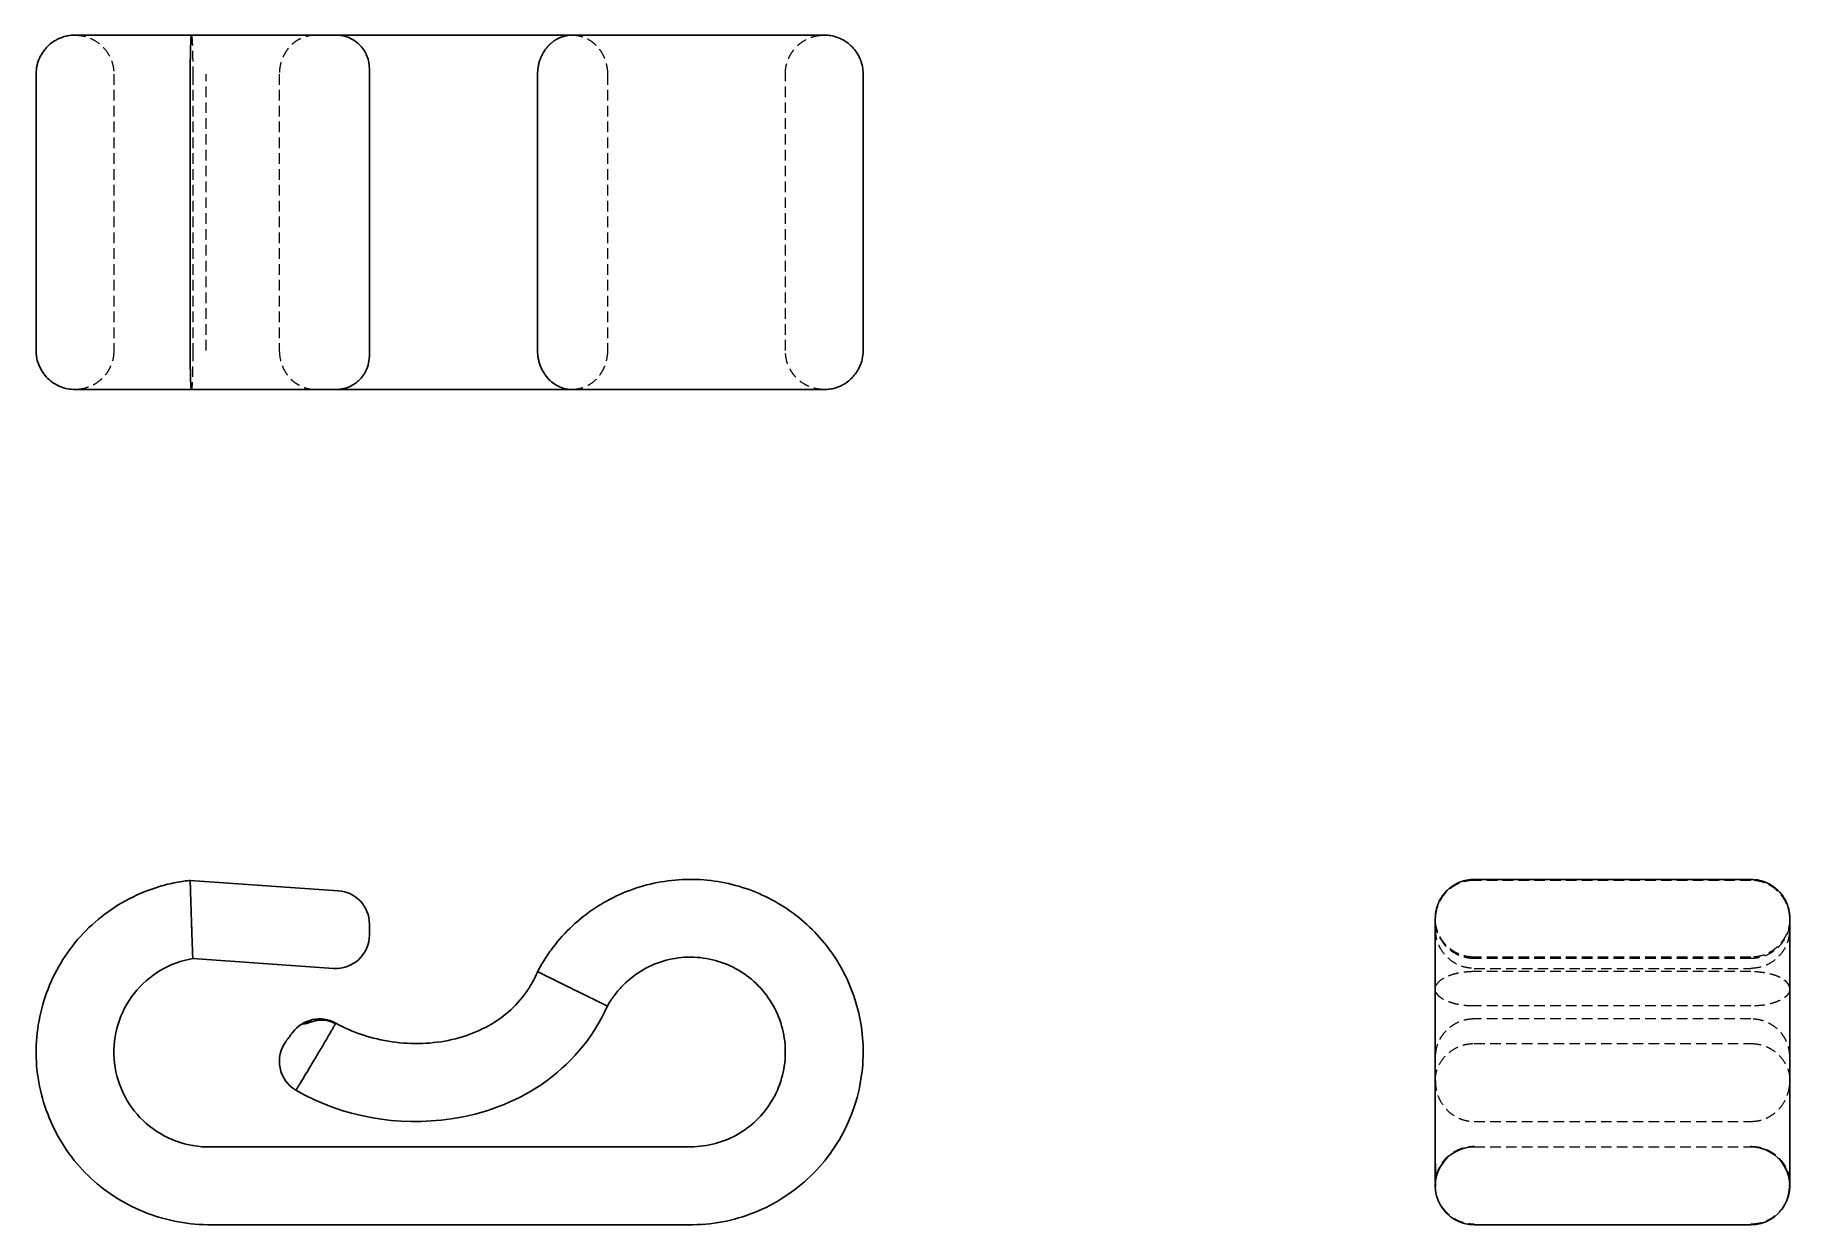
# Model space of a CAD drawing. Header units: millimetres. Extents: x 33 to 244, y 36 to 179.
import ezdxf

# ---------------------------------------------------------------- set-up
doc = ezdxf.new("R2010")
doc.units = ezdxf.units.MM
doc.linetypes.add('HIDDEN', pattern=[1.905, 1.27, -0.635])

msp = doc.modelspace()

# ---------------------------------------------------------------- linework, layer by layer
at = {"color": 7, "linetype": 'Continuous', "lineweight": 25}
for p, q in [((69.47, 179.33), (52.09, 179.33)), ((33.4, 174.63), (33.4, 141.38)), ((51.94, 174.63), (51.94, 141.38)), ((73.49, 174.63), (73.49, 141.38)), ((93.72, 174.63), (93.72, 141.38)), ((132.88, 141.38), (132.88, 174.63)), ((52.09, 136.69), (69.47, 136.69)), ((69.75, 76.39), (51.94, 77.64)), ((239.63, 77.76), (206.38, 77.76)), ((69.18, 67.05), (52.25, 68.23)), ((53.85, 45.57), (111.77, 45.57)), ((54.5, 36.21), (112.43, 36.21)), ((206.38, 36.21), (239.63, 36.21)), ((239.63, 36.21), (206.38, 36.21))]:
    msp.add_line(p, q, dxfattribs=at)
at = {"color": 7, "linetype": 'HIDDEN', "lineweight": 18}
for p, q in [((42.76, 174.63), (42.76, 141.38)), ((52.25, 174.63), (52.25, 141.38)), ((53.85, 141.38), (53.85, 174.63)), ((62.65, 174.63), (62.65, 141.38)), ((102.14, 174.63), (102.14, 141.38)), ((123.52, 141.38), (123.52, 174.63)), ((239.63, 77.64), (206.38, 77.64)), ((244.33, 72.94), (244.3, 72.64)), ((239.63, 68.23), (206.38, 68.23)), ((206.38, 67.04), (239.63, 67.04)), ((239.63, 66.67), (206.38, 66.67)), ((239.63, 62.55), (206.38, 62.55)), ((65.15, 60.2), (64.71, 59.85)), ((69.15, 60.61), (68.95, 60.68)), ((239.63, 60.97), (206.38, 60.97)), ((206.38, 58.02), (206.38, 58.01)), ((206.38, 58.01), (239.63, 58.01)), ((239.63, 58.02), (239.63, 58.01)), ((206.38, 48.66), (206.38, 48.66)), ((206.38, 48.63), (239.63, 48.63)), ((206.38, 45.57), (239.63, 45.57)), ((206.38, 45.57), (239.63, 45.57))]:
    msp.add_line(p, q, dxfattribs=at)
at = {"color": 7, "linetype": 'HIDDEN', "lineweight": 18, "flags": 128}
msp.add_lwpolyline([(239.63, 68.4), (223.01, 68.4), (206.38, 68.4)], dxfattribs=at)
at = {"color": 7, "linetype": 'Continuous', "lineweight": 25}
for centre, radius, start, end in [((69.47, 72.38), 4.02, 0, 85.9864), ((69.47, 71.06), 4.02, 265.9864, 0), ((67.49, 56.95), 4.02, 60.8293, 143.0874), ((66.68, 55.87), 4.02, 143.0874, 239.8415), ((206.37, 40.89), 4.68, 89.8917, 270.1083), ((239.64, 40.89), 4.68, 269.8917, 90.1083)]:
    msp.add_arc(centre, radius, start, end, dxfattribs=at)
for points, knots in [([(38.09, 179.33), (37.86, 179.32), (37.42, 179.3), (36.81, 179.16), (36.27, 178.97), (35.7, 178.69), (35.16, 178.32), (34.66, 177.85), (34.22, 177.31), (33.8, 176.6), (33.47, 175.68), (33.42, 174.99), (33.4, 174.63)], [0, 0, 0, 0, 0.093786, 0.1798, 0.257551, 0.32688, 0.440711, 0.523937, 0.605943, 0.720849, 0.856863, 1, 1, 1, 1]), ([(52.09, 179.33), (51.77, 179.33), (50.83, 179.33), (49.38, 179.33), (47.82, 179.33), (46.49, 179.33), (45.38, 179.33), (44.48, 179.33), (43.74, 179.33), (43.06, 179.33), (42.34, 179.33), (41.54, 179.33), (40.72, 179.33), (39.9, 179.33), (39.16, 179.33), (38.62, 179.33), (38.28, 179.33), (38.1, 179.33), (38.1, 179.33), (38.1, 179.33)], [0, 0, 0, 0, 0.041528, 0.121589, 0.193475, 0.257206, 0.312768, 0.360162, 0.399406, 0.435421, 0.479339, 0.5316, 0.592167, 0.661044, 0.738259, 0.823806, 0.885472, 0.950818, 1, 1, 1, 1]), ([(52.09, 179.33), (52.08, 179.33), (52.08, 179.32), (52.07, 179.31), (52.07, 179.28), (52.06, 179.25), (52.06, 179.21), (52.05, 179.16), (52.04, 179.1), (52.04, 179.03), (52.03, 178.96), (52.03, 178.87), (52.02, 178.78), (52.02, 178.69), (52.01, 178.59), (52.01, 178.48), (52.01, 178.37), (52, 178.26), (52, 178.14), (51.99, 178.02), (51.99, 177.89), (51.98, 177.77), (51.98, 177.64), (51.98, 177.51), (51.97, 177.38), (51.97, 177.24), (51.97, 177.11), (51.97, 176.98), (51.96, 176.85), (51.96, 176.72), (51.96, 176.59), (51.96, 176.46), (51.95, 176.33), (51.95, 176.2), (51.95, 176.08), (51.95, 175.96), (51.95, 175.83), (51.94, 175.71), (51.94, 175.6), (51.94, 175.48), (51.94, 175.37), (51.94, 175.26), (51.94, 175.15), (51.94, 175.04), (51.94, 174.94), (51.94, 174.83), (51.94, 174.73), (51.94, 174.67), (51.94, 174.63)], [0, 0, 0, 0, 0.029052, 0.058012, 0.086851, 0.115541, 0.144053, 0.17236, 0.200438, 0.228261, 0.255806, 0.283053, 0.309981, 0.336572, 0.36281, 0.388679, 0.414167, 0.43926, 0.46395, 0.488227, 0.512085, 0.535517, 0.558519, 0.581089, 0.603224, 0.624924, 0.646189, 0.66702, 0.68742, 0.707391, 0.726937, 0.746062, 0.764772, 0.783072, 0.800967, 0.818465, 0.835571, 0.852293, 0.868637, 0.884612, 0.900224, 0.915481, 0.93039, 0.944961, 0.959199, 0.973113, 0.986711, 1, 1, 1, 1]), ([(73.49, 175.3), (73.47, 175.62), (73.43, 176.2), (73.16, 176.95), (72.85, 177.51), (72.5, 177.96), (72.06, 178.4), (71.41, 178.86), (70.52, 179.24), (69.83, 179.3), (69.47, 179.33)], [0, 0, 0, 0, 0.14859, 0.276048, 0.375931, 0.450062, 0.545453, 0.672481, 0.826822, 1, 1, 1, 1]), ([(97.9, 179.33), (97.7, 179.33), (97.23, 179.33), (96.28, 179.33), (95.15, 179.33), (93.98, 179.33), (92.82, 179.33), (91.61, 179.33), (90.39, 179.33), (89.18, 179.33), (88.1, 179.33), (87.11, 179.33), (86.1, 179.33), (84.96, 179.33), (83.62, 179.33), (82.07, 179.33), (80.32, 179.33), (78.49, 179.33), (76.63, 179.33), (74.75, 179.33), (72.77, 179.33), (71, 179.33), (69.93, 179.33), (69.51, 179.33)], [0, 0, 0, 0, 0.043422, 0.104396, 0.160123, 0.211232, 0.258138, 0.301095, 0.347633, 0.388818, 0.424689, 0.45524, 0.485507, 0.521405, 0.562992, 0.610317, 0.663409, 0.722267, 0.775686, 0.833009, 0.894139, 0.958952, 1, 1, 1, 1]), ([(97.91, 179.33), (97.85, 179.33), (97.72, 179.32), (97.53, 179.31), (97.35, 179.29), (97.17, 179.25), (97, 179.22), (96.84, 179.17), (96.68, 179.12), (96.53, 179.07), (96.39, 179.01), (96.26, 178.95), (96.13, 178.89), (96.01, 178.82), (95.9, 178.75), (95.79, 178.69), (95.69, 178.62), (95.6, 178.55), (95.51, 178.48), (95.43, 178.42), (95.35, 178.35), (95.28, 178.29), (95.21, 178.23), (95.15, 178.17), (95.09, 178.11), (95.04, 178.05), (94.99, 178), (94.92, 177.92), (94.82, 177.8), (94.68, 177.63), (94.53, 177.42), (94.38, 177.17), (94.22, 176.88), (94.08, 176.56), (93.95, 176.21), (93.85, 175.83), (93.77, 175.44), (93.73, 175.04), (93.72, 174.77), (93.72, 174.63)], [0, 0, 0, 0, 0.029354, 0.057953, 0.085773, 0.112792, 0.138993, 0.164364, 0.188895, 0.212581, 0.23542, 0.257411, 0.278557, 0.298862, 0.318333, 0.336978, 0.354807, 0.371829, 0.388056, 0.403499, 0.418171, 0.432085, 0.445251, 0.457684, 0.469396, 0.480398, 0.490703, 0.500321, 0.525912, 0.557228, 0.593841, 0.635224, 0.680762, 0.729761, 0.781473, 0.835117, 0.889909, 0.945101, 1, 1, 1, 1]), ([(128.19, 179.33), (128.14, 179.33), (128.06, 179.33), (127.65, 179.33), (127.09, 179.33), (126.32, 179.33), (125.36, 179.33), (124.22, 179.33), (123.07, 179.33), (121.98, 179.33), (120.94, 179.33), (119.78, 179.33), (118.42, 179.33), (117.02, 179.33), (115.78, 179.33), (114.73, 179.33), (113.61, 179.33), (112.34, 179.33), (110.86, 179.33), (109.33, 179.33), (107.8, 179.33), (106.32, 179.33), (104.77, 179.33), (103.2, 179.33), (101.63, 179.33), (100.31, 179.33), (99.24, 179.33), (98.48, 179.33), (98.08, 179.33), (97.92, 179.33)], [0, 0, 0, 0, 0.047758, 0.092717, 0.134915, 0.174377, 0.222743, 0.266226, 0.304848, 0.338623, 0.367695, 0.395153, 0.435574, 0.47504, 0.50084, 0.526234, 0.551608, 0.581228, 0.616284, 0.656708, 0.69056, 0.727454, 0.767416, 0.810494, 0.856666, 0.905907, 0.940471, 0.976469, 1, 1, 1, 1]), ([(132.88, 174.63), (132.86, 174.94), (132.83, 175.52), (132.6, 176.26), (132.34, 176.84), (132.06, 177.29), (131.75, 177.7), (131.35, 178.11), (130.87, 178.5), (130.31, 178.83), (129.69, 179.1), (128.97, 179.29), (128.46, 179.31), (128.19, 179.33)], [0, 0, 0, 0, 0.124575, 0.233409, 0.313865, 0.383829, 0.446527, 0.523905, 0.617348, 0.698662, 0.789791, 0.890498, 1, 1, 1, 1]), ([(73.49, 175.3), (73.49, 175.29), (73.49, 175.27), (73.49, 175.12), (73.49, 174.89), (73.49, 174.72), (73.49, 174.63)], [0, 0, 0, 0, 0.2499743, 0.499999, 0.7500123, 1, 1, 1, 1]), ([(33.4, 141.38), (33.41, 141.12), (33.44, 140.58), (33.66, 139.76), (34.05, 138.93), (34.63, 138.16), (35.37, 137.51), (36.24, 137.03), (37.16, 136.74), (37.79, 136.7), (38.09, 136.69)], [0, 0, 0, 0, 0.104664, 0.219607, 0.343678, 0.474712, 0.60959, 0.744572, 0.875826, 1, 1, 1, 1]), ([(51.94, 141.38), (51.94, 141.3), (51.94, 141.15), (51.94, 140.93), (51.94, 140.69), (51.94, 140.46), (51.94, 140.22), (51.94, 139.99), (51.95, 139.75), (51.95, 139.52), (51.95, 139.29), (51.96, 139.06), (51.96, 138.84), (51.96, 138.63), (51.97, 138.43), (51.97, 138.24), (51.98, 137.91), (52, 137.46), (52.02, 137.11), (52.04, 136.91), (52.05, 136.81), (52.06, 136.74), (52.07, 136.69), (52.08, 136.69), (52.09, 136.69)], [0, 0, 0, 0, 0.0303355, 0.061366, 0.0930511, 0.1253429, 0.1581862, 0.1915181, 0.2252685, 0.2593604, 0.2937107, 0.3282305, 0.3628263, 0.3974008, 0.4318543, 0.4660855, 0.4999933, 0.6172178, 0.7493903, 0.798577, 0.8483783, 0.8986511, 0.9492441, 1, 1, 1, 1]), ([(69.47, 136.69), (69.78, 136.71), (70.36, 136.75), (71.11, 137.02), (71.67, 137.33), (72.12, 137.67), (72.56, 138.11), (73.02, 138.76), (73.41, 139.65), (73.46, 140.34), (73.49, 140.71)], [0, 0, 0, 0, 0.148593, 0.276051, 0.375933, 0.450064, 0.545453, 0.672478, 0.826819, 1, 1, 1, 1]), ([(73.49, 141.38), (73.49, 141.29), (73.49, 141.12), (73.49, 140.89), (73.49, 140.75), (73.49, 140.69), (73.49, 140.71), (73.49, 140.71)], [0, 0, 0, 0, 0.250527, 0.500295, 0.750047, 0.999846, 1, 1, 1, 1]), ([(93.72, 141.38), (93.72, 141.31), (93.72, 141.18), (93.73, 140.97), (93.75, 140.76), (93.78, 140.53), (93.82, 140.3), (93.88, 140.07), (93.95, 139.83), (94.09, 139.41), (94.38, 138.78), (94.89, 138.07), (95.55, 137.46), (96.13, 137.11), (96.6, 136.91), (96.92, 136.81), (97.25, 136.74), (97.58, 136.69), (97.8, 136.69), (97.91, 136.69)], [0, 0, 0, 0, 0.026991, 0.055122, 0.084436, 0.114979, 0.146791, 0.179911, 0.214374, 0.250212, 0.362272, 0.499813, 0.61906, 0.749314, 0.798524, 0.848344, 0.898633, 0.949237, 1, 1, 1, 1]), ([(128.19, 136.69), (128.42, 136.7), (128.86, 136.71), (129.47, 136.85), (130.01, 137.04), (130.58, 137.32), (131.12, 137.69), (131.62, 138.16), (132.06, 138.7), (132.48, 139.41), (132.81, 140.34), (132.85, 141.03), (132.88, 141.38)], [0, 0, 0, 0, 0.093593, 0.179431, 0.257028, 0.326234, 0.439948, 0.523236, 0.605369, 0.720447, 0.856658, 1, 1, 1, 1]), ([(38.1, 136.69), (38.1, 136.69), (38.1, 136.69), (38.28, 136.69), (38.62, 136.69), (39.16, 136.69), (39.9, 136.69), (40.72, 136.69), (41.54, 136.69), (42.34, 136.69), (43.06, 136.69), (43.74, 136.69), (44.48, 136.69), (45.38, 136.69), (46.49, 136.69), (47.82, 136.69), (49.38, 136.69), (50.83, 136.69), (51.77, 136.69), (52.09, 136.69)], [0, 0, 0, 0, 0.049182, 0.114528, 0.176193, 0.26174, 0.338955, 0.407832, 0.468399, 0.52066, 0.564578, 0.600593, 0.639837, 0.687232, 0.742793, 0.806524, 0.878409, 0.95847, 1, 1, 1, 1]), ([(69.51, 136.69), (69.73, 136.69), (70.49, 136.69), (71.83, 136.69), (73.47, 136.69), (75.02, 136.69), (76.54, 136.69), (78.01, 136.69), (79.4, 136.69), (80.61, 136.69), (81.69, 136.69), (82.76, 136.69), (83.93, 136.69), (85.27, 136.69), (86.75, 136.69), (88.37, 136.69), (89.98, 136.69), (91.54, 136.69), (93.03, 136.69), (94.37, 136.69), (95.53, 136.69), (96.53, 136.69), (97.34, 136.69), (97.74, 136.69), (97.9, 136.69)], [0, 0, 0, 0, 0.021122, 0.076058, 0.127386, 0.175027, 0.218914, 0.266559, 0.308687, 0.345282, 0.376351, 0.406903, 0.442972, 0.484516, 0.531471, 0.583786, 0.641451, 0.69366, 0.749798, 0.810171, 0.858548, 0.909935, 0.96479, 1, 1, 1, 1]), ([(97.93, 136.69), (98.16, 136.69), (98.7, 136.69), (99.74, 136.69), (100.96, 136.69), (102.35, 136.69), (103.89, 136.69), (105.52, 136.69), (107.05, 136.69), (108.42, 136.69), (109.67, 136.69), (111.02, 136.69), (112.53, 136.69), (114.01, 136.69), (115.27, 136.69), (116.32, 136.69), (117.4, 136.69), (118.59, 136.69), (119.92, 136.69), (121.23, 136.69), (122.48, 136.69), (123.63, 136.69), (124.75, 136.69), (125.8, 136.69), (126.73, 136.69), (127.4, 136.69), (127.84, 136.69), (128.1, 136.69), (128.16, 136.69), (128.19, 136.69)], [0, 0, 0, 0, 0.034205, 0.079256, 0.121501, 0.160995, 0.209366, 0.252807, 0.291351, 0.325038, 0.354026, 0.381384, 0.421717, 0.461143, 0.486934, 0.512332, 0.537719, 0.567364, 0.602484, 0.643039, 0.676986, 0.713963, 0.753978, 0.797053, 0.843187, 0.892352, 0.926847, 0.962722, 1, 1, 1, 1]), ([(51.94, 77.64), (51.7, 77.61), (51.46, 77.58), (50.89, 77.5), (50.56, 77.44), (49.89, 77.31), (49.55, 77.24), (48.9, 77.08), (48.58, 76.99), (46.99, 76.52), (45.76, 76.02), (42.24, 74.19), (40.13, 72.52), (37.54, 69.5), (36.78, 68.41), (35.47, 66.1), (33.85, 62.46), (33.29, 58.46), (33.58, 53.17), (34.26, 50.56), (36.51, 45.76), (38.09, 43.58), (41.96, 39.97), (44.26, 38.56), (49.2, 36.67), (51.85, 36.19), (54.5, 36.21)], [0, 0, 0, 0, 0.015625, 0.015625, 0.03125, 0.03125, 0.046875, 0.046875, 0.0625, 0.0625, 0.125, 0.125, 0.25, 0.25, 0.3125, 0.3125, 0.375, 0.5, 0.5, 0.625, 0.625, 0.75, 0.75, 0.875, 0.875, 1, 1, 1, 1]), ([(51.94, 77.64), (51.94, 77.64), (51.94, 77.64), (51.94, 77.62), (51.94, 77.59), (51.94, 77.55), (51.94, 77.5), (51.94, 77.43), (51.95, 77.35), (51.95, 77.26), (51.95, 77.15), (51.96, 77.03), (51.96, 76.9), (51.96, 76.76), (51.97, 76.6), (51.97, 76.44), (51.98, 76.12), (52, 75.58), (52.02, 74.93), (52.04, 74.4), (52.05, 74.05), (52.06, 73.68), (52.07, 73.31), (52.08, 73.06), (52.09, 72.94)], [0, 0, 0, 0, 0.0303355, 0.061366, 0.0930511, 0.1253429, 0.1581862, 0.1915181, 0.2252685, 0.2593604, 0.2937107, 0.3282305, 0.3628263, 0.3974008, 0.4318543, 0.4660855, 0.4999933, 0.6172178, 0.7493903, 0.798577, 0.8483783, 0.8986511, 0.9492441, 1, 1, 1, 1]), ([(132.88, 56.98), (132.88, 58.13), (132.78, 59.29), (132.4, 61.55), (131.83, 63.79), (130.9, 65.9), (129.8, 67.92), (129.17, 68.88), (127.04, 71.59), (125.33, 73.17), (122.43, 75.04), (121.41, 75.59), (119.3, 76.5), (117.11, 77.24), (114.84, 77.61), (112.55, 77.78), (111.39, 77.78), (107.96, 77.47), (105.72, 76.88), (102.57, 75.48), (101.56, 74.93), (99.65, 73.65), (98.74, 72.94), (97.06, 71.36), (96.29, 70.51), (95.42, 69.37), (95.25, 69.13), (94.92, 68.66), (94.75, 68.41), (94.27, 67.65), (93.97, 67.13), (93.72, 66.66)], [0, 0, 0, 0, 0.0625, 0.0625, 0.125, 0.1875, 0.1875, 0.25, 0.25, 0.375, 0.375, 0.4375, 0.4375, 0.5, 0.5625, 0.5625, 0.625, 0.625, 0.75, 0.75, 0.8125, 0.8125, 0.875, 0.875, 0.9375, 0.9375, 0.953125, 0.953125, 0.96875, 0.96875, 1, 1, 1, 1]), ([(206.38, 77.76), (206.07, 77.74), (205.5, 77.71), (204.75, 77.48), (204.17, 77.22), (203.72, 76.94), (203.31, 76.63), (202.9, 76.24), (202.51, 75.75), (202.18, 75.19), (201.92, 74.57), (201.72, 73.84), (201.7, 73.32), (201.69, 73.05)], [0, 0, 0, 0, 0.123458, 0.231316, 0.31105, 0.380521, 0.443249, 0.521002, 0.615091, 0.696989, 0.78872, 0.889996, 1, 1, 1, 1]), ([(244.33, 73.05), (244.32, 73.28), (244.3, 73.73), (244.16, 74.35), (243.97, 74.89), (243.69, 75.46), (243.32, 76), (242.85, 76.5), (242.31, 76.94), (241.6, 77.36), (240.68, 77.69), (239.99, 77.74), (239.63, 77.76)], [0, 0, 0, 0, 0.095102, 0.182326, 0.261124, 0.331276, 0.445891, 0.528747, 0.609932, 0.723678, 0.858314, 1, 1, 1, 1]), ([(52.25, 68.23), (52.25, 68.23), (52.25, 68.24), (52.25, 68.25), (52.25, 68.28), (52.25, 68.32), (52.25, 68.37), (52.24, 68.43), (52.24, 68.5), (52.23, 68.66), (52.22, 68.99), (52.2, 69.53), (52.18, 70.26), (52.15, 70.97), (52.13, 71.66), (52.11, 72.15), (52.1, 72.57), (52.09, 72.83), (52.09, 72.94)], [0, 0, 0, 0, 0.029472, 0.059561, 0.090225, 0.121415, 0.153076, 0.185144, 0.217553, 0.250227, 0.363764, 0.499843, 0.60069, 0.749318, 0.828041, 0.896537, 0.954003, 1, 1, 1, 1]), ([(73.49, 72.38), (73.49, 72.38), (73.49, 72.38), (73.49, 72.38), (73.49, 72.37), (73.49, 72.35), (73.49, 72.31), (73.49, 72.28), (73.49, 72.24), (73.49, 72.19), (73.49, 72.14), (73.49, 72.08), (73.49, 72.01), (73.49, 71.95), (73.49, 71.88), (73.49, 71.8), (73.49, 71.73), (73.49, 71.65), (73.49, 71.58), (73.49, 71.51), (73.49, 71.44), (73.49, 71.38), (73.49, 71.31), (73.49, 71.25), (73.49, 71.21), (73.49, 71.16), (73.49, 71.12), (73.49, 71.1), (73.49, 71.07), (73.49, 71.06), (73.49, 71.06)], [0, 0, 0, 0, 0.0000133877, 0.0000133877, 0.0000133877, 0.0000558868, 0.0000558868, 0.0000558868, 0.0000977717, 0.0000977717, 0.0000977717, 0.0001391714, 0.0001391714, 0.0001391714, 0.0001804304, 0.0001804304, 0.0001804304, 0.0002219658, 0.0002219658, 0.0002219658, 0.0002640751, 0.0002640751, 0.0002640751, 0.0003067934, 0.0003067934, 0.0003067934, 0.0003498054, 0.0003498054, 0.0003498054, 0.0003927997, 0.0003927997, 0.0003927997, 0.0003927997]), ([(201.69, 73.05), (201.69, 73.05), (201.69, 73.06), (201.69, 72.84), (201.69, 72.46), (201.69, 71.95), (201.69, 71.38), (201.69, 70.74), (201.69, 70.05), (201.69, 69.29), (201.69, 68.48), (201.69, 67.61), (201.69, 66.45), (201.69, 64.95), (201.69, 63.07), (201.69, 61.09), (201.69, 59.05), (201.69, 56.99), (201.69, 54.93), (201.69, 52.89), (201.69, 50.9), (201.69, 49.15), (201.69, 47.63), (201.69, 46.32), (201.69, 45.08), (201.69, 43.94), (201.69, 42.96), (201.7, 42.35), (201.7, 41.97), (201.71, 41.93), (201.72, 41.91)], [0, 0, 0, 0, 0.024702, 0.063541, 0.099369, 0.132199, 0.162037, 0.188877, 0.217052, 0.242441, 0.268031, 0.293895, 0.320039, 0.364239, 0.409143, 0.453953, 0.498474, 0.542744, 0.586688, 0.630905, 0.675789, 0.721379, 0.756039, 0.791485, 0.829319, 0.869655, 0.91244, 0.95748, 0.980377, 1, 1, 1, 1]), ([(244.31, 42.03), (244.31, 42.02), (244.32, 42.01), (244.33, 42.1), (244.33, 42.34), (244.33, 42.79), (244.33, 43.3), (244.33, 44), (244.33, 44.9), (244.33, 46.05), (244.33, 47.34), (244.33, 48.88), (244.33, 50.67), (244.33, 52.7), (244.33, 54.76), (244.33, 56.83), (244.33, 58.91), (244.33, 60.97), (244.33, 62.97), (244.33, 64.87), (244.33, 66.38), (244.33, 67.56), (244.33, 68.44), (244.33, 69.25), (244.33, 70.02), (244.33, 70.72), (244.33, 71.36), (244.33, 71.94), (244.33, 72.45), (244.33, 72.83), (244.33, 73.06), (244.33, 73.05), (244.33, 73.04)], [0, 0, 0, 0, 0.00522, 0.023298, 0.040703, 0.063358, 0.086312, 0.109591, 0.145109, 0.181373, 0.218359, 0.25514, 0.303214, 0.350177, 0.396068, 0.441339, 0.486931, 0.532782, 0.578931, 0.625212, 0.670788, 0.697744, 0.724408, 0.750788, 0.776929, 0.805786, 0.833321, 0.863968, 0.897718, 0.934578, 0.974561, 1, 1, 1, 1]), ([(52.25, 68.23), (50.87, 68), (49.53, 67.51), (47.13, 66.07), (46.06, 65.13), (44.33, 62.93), (43.67, 61.67), (42.85, 58.99), (42.69, 57.58), (42.89, 54.78), (43.24, 53.41), (44.43, 50.87), (45.26, 49.72), (47.28, 47.78), (48.47, 47), (51.05, 45.91), (52.45, 45.61), (53.85, 45.57)], [0, 0, 0, 0, 0.125, 0.125, 0.25, 0.25, 0.375, 0.375, 0.5, 0.5, 0.625, 0.625, 0.75, 0.75, 0.875, 0.875, 1, 1, 1, 1]), ([(111.77, 45.57), (113.78, 45.55), (115.79, 46), (119.33, 47.92), (120.83, 49.36), (122.91, 52.79), (123.48, 54.78), (123.55, 58.81), (123.04, 60.81), (121.08, 64.32), (119.63, 65.8), (116.16, 67.84), (114.16, 68.39), (110.14, 68.41), (108.15, 67.88), (105.54, 66.38), (104.73, 65.76), (103.67, 64.69), (103.34, 64.31), (102.73, 63.51), (102.49, 63.19), (102.18, 62.62), (102.15, 62.58), (102.13, 62.54)], [0.6103279, 0.6103279, 0.6103279, 0.6103279, 0.6590369, 0.6590369, 0.7077459, 0.7077459, 0.756455, 0.756455, 0.805164, 0.805164, 0.853873, 0.853873, 0.902582, 0.902582, 0.951291, 0.951291, 0.9756455, 0.9756455, 0.9878227, 0.9878227, 1, 1, 1.0008357, 1.0008357, 1.0008357, 1.0008357]), ([(93.72, 66.66), (93.68, 66.56), (93.63, 66.47), (93.55, 66.28), (93.51, 66.2), (93.41, 65.96), (93.19, 65.53), (92.92, 65.05), (92.7, 64.71), (92.55, 64.48), (92.47, 64.36), (92.23, 64.01), (92.06, 63.79), (91.2, 62.7), (90.41, 61.94), (88.67, 60.61), (87.72, 60.05), (85.66, 59.11), (84.56, 58.74), (82.27, 58.22), (81.07, 58.06), (78.65, 57.97), (74.99, 58.18), (71.48, 59.33), (69.45, 60.46)], [0, 0, 0, 0, 0.007812, 0.007812, 0.015625, 0.015625, 0.03125, 0.0625, 0.078125, 0.078125, 0.09375, 0.09375, 0.125, 0.125, 0.25, 0.25, 0.375, 0.375, 0.5, 0.5, 0.625, 0.625, 0.75, 1, 1, 1, 1]), ([(93.72, 66.66), (93.72, 66.66), (93.72, 66.66), (93.73, 66.65), (93.75, 66.64), (93.78, 66.62), (93.82, 66.6), (93.88, 66.57), (93.95, 66.54), (94.09, 66.47), (94.38, 66.32), (94.89, 66.07), (95.55, 65.74), (96.13, 65.45), (96.6, 65.22), (96.92, 65.06), (97.25, 64.9), (97.58, 64.74), (97.8, 64.63), (97.91, 64.57)], [0, 0, 0, 0, 0.026991, 0.055122, 0.084436, 0.114979, 0.146791, 0.179911, 0.214374, 0.250212, 0.362272, 0.499813, 0.61906, 0.749314, 0.798524, 0.848344, 0.898633, 0.949237, 1, 1, 1, 1]), ([(102.13, 62.54), (102.13, 62.54), (102.13, 62.53), (102.11, 62.53), (102.08, 62.54), (102.05, 62.55), (102, 62.57), (101.94, 62.6), (101.87, 62.64), (101.78, 62.68), (101.68, 62.73), (101.56, 62.79), (101.42, 62.86), (101.26, 62.94), (101.09, 63.02), (100.78, 63.17), (100.28, 63.42), (99.71, 63.7), (99.26, 63.92), (98.96, 64.06), (98.64, 64.22), (98.29, 64.39), (98.04, 64.51), (97.91, 64.57)], [0, 0, 0, 0, 0.02817, 0.057424, 0.087795, 0.119313, 0.152003, 0.185886, 0.220976, 0.257282, 0.294804, 0.333535, 0.373455, 0.414537, 0.45674, 0.500013, 0.621179, 0.749415, 0.791967, 0.838341, 0.888526, 0.942456, 1, 1, 1, 1]), ([(102.13, 62.54), (98.49, 54.46), (91.03, 50.08), (76.96, 48.01), (70.26, 49.13), (64.66, 52.39)], [0.0088367, 0.0088367, 0.0088367, 0.0088367, 0.5, 0.5, 0.9064618, 0.9064618, 0.9064618, 0.9064618]), ([(63.46, 58.28), (63.46, 58.28), (63.51, 58.34), (63.66, 58.54), (63.76, 58.68), (63.97, 58.97), (64.08, 59.11), (64.23, 59.31), (64.27, 59.37), (64.27, 59.37)], [0, 0, 0, 0, 0.25, 0.25, 0.5, 0.5, 0.75, 0.75, 1, 1, 1, 1]), ([(69.45, 60.46), (69.45, 60.46), (69.45, 60.46), (69.44, 60.44), (69.43, 60.42), (69.4, 60.38), (69.38, 60.33), (69.34, 60.27), (69.3, 60.2), (69.24, 60.11), (69.18, 60), (69.12, 59.88), (69.04, 59.75), (68.96, 59.6), (68.86, 59.44), (68.69, 59.14), (68.38, 58.61), (67.94, 57.86), (67.49, 57.09), (66.99, 56.26), (66.42, 55.29), (65.83, 54.32), (65.45, 53.7), (65.23, 53.32), (65.1, 53.11), (64.98, 52.92), (64.89, 52.76), (64.8, 52.63), (64.74, 52.52), (64.71, 52.48), (64.7, 52.45)], [0, 0, 0, 0, 0.01624, 0.032972, 0.050188, 0.06788, 0.086033, 0.10463, 0.123649, 0.143063, 0.162843, 0.182951, 0.20335, 0.223995, 0.24484, 0.265833, 0.333197, 0.417234, 0.4737, 0.530982, 0.627019, 0.716065, 0.795996, 0.825345, 0.854969, 0.884651, 0.914181, 0.943363, 0.972021, 1, 1, 1, 1]), ([(69.41, 60.38), (69.24, 60.47), (68.91, 60.63), (68.25, 60.82), (67.62, 60.86), (67.06, 60.78), (66.73, 60.68), (66.43, 60.58), (66.18, 60.49), (65.97, 60.43), (65.75, 60.39), (65.55, 60.4), (65.26, 60.28), (64.97, 60.09), (64.8, 59.93), (64.71, 59.85)], [0, 0, 0, 0, 0.097562, 0.189727, 0.355385, 0.429371, 0.497784, 0.55474, 0.59983, 0.636457, 0.668731, 0.745577, 0.860042, 0.927812, 1, 1, 1, 1]), ([(112.43, 36.21), (115.12, 36.23), (117.8, 36.82), (121.51, 38.41), (122.7, 39.07), (124.93, 40.59), (127, 42.32), (128.7, 44.42), (130.19, 46.67), (130.82, 47.86), (132.34, 51.6), (132.88, 54.29), (132.88, 56.98)], [0, 0, 0, 0, 0.25, 0.25, 0.375, 0.375, 0.5, 0.625, 0.625, 0.75, 0.75, 1, 1, 1, 1]), ([(201.69, 47.56), (201.69, 47.1), (201.69, 46.08), (201.69, 44.69), (201.69, 43.48), (201.68, 42.57), (201.69, 41.83), (201.68, 41.2), (201.73, 40.82), (201.73, 40.75)], [0, 0, 0, 0, 0.149589, 0.331077, 0.522345, 0.672331, 0.822795, 0.968942, 1, 1, 1, 1]), ([(244.28, 40.77), (244.29, 40.83), (244.34, 41.21), (244.32, 41.7), (244.33, 42.1), (244.33, 42.24)], [0, 0, 0, 0, 0.1073122, 0.6747746, 1, 1, 1, 1])]:
    msp.add_open_spline(points, degree=3, knots=knots, dxfattribs=at)
at = {"color": 7, "linetype": 'HIDDEN', "lineweight": 18}
for points, knots in [([(38.09, 179.33), (38.39, 179.31), (39.02, 179.27), (39.93, 178.98), (40.8, 178.5), (41.54, 177.85), (42.11, 177.08), (42.5, 176.25), (42.72, 175.43), (42.75, 174.89), (42.76, 174.63)], [0, 0, 0, 0, 0.12439, 0.255799, 0.390826, 0.525632, 0.656515, 0.780426, 0.895281, 1, 1, 1, 1]), ([(52.09, 179.33), (52.09, 179.33), (52.09, 179.32), (52.1, 179.31), (52.11, 179.28), (52.12, 179.25), (52.12, 179.21), (52.13, 179.15), (52.14, 179.09), (52.15, 179.02), (52.15, 178.94), (52.16, 178.86), (52.17, 178.76), (52.18, 178.66), (52.18, 178.56), (52.19, 178.45), (52.19, 178.33), (52.2, 178.21), (52.2, 178.08), (52.2, 177.88), (52.21, 177.59), (52.22, 177.18), (52.23, 176.76), (52.24, 176.33), (52.24, 175.89), (52.25, 175.46), (52.25, 175.04), (52.25, 174.77), (52.25, 174.63)], [0, 0, 0, 0, 0.029316, 0.0586, 0.087822, 0.116951, 0.145956, 0.174809, 0.203481, 0.231946, 0.260178, 0.288152, 0.315847, 0.343241, 0.370315, 0.39705, 0.423432, 0.449446, 0.475079, 0.50032, 0.568663, 0.636101, 0.702175, 0.766473, 0.828646, 0.888415, 0.945576, 1, 1, 1, 1]), ([(67.08, 179.33), (66.76, 179.31), (66.14, 179.26), (65.31, 178.97), (64.68, 178.61), (64.31, 178.32), (64.11, 178.13), (63.98, 178), (63.8, 177.81), (63.54, 177.48), (63.24, 177), (62.94, 176.34), (62.7, 175.51), (62.67, 174.94), (62.65, 174.63)], [0, 0, 0, 0, 0.135107, 0.256721, 0.360035, 0.430596, 0.452047, 0.470775, 0.509609, 0.57017, 0.6514, 0.752057, 0.869573, 1, 1, 1, 1]), ([(97.91, 179.33), (97.98, 179.33), (98.11, 179.32), (98.31, 179.31), (98.49, 179.28), (98.68, 179.25), (98.85, 179.21), (99.02, 179.16), (99.19, 179.11), (99.34, 179.05), (99.49, 178.98), (99.64, 178.92), (99.77, 178.85), (99.9, 178.77), (100.13, 178.63), (100.46, 178.38), (100.85, 178.01), (101.18, 177.6), (101.46, 177.17), (101.69, 176.73), (101.86, 176.29), (101.98, 175.85), (102.07, 175.43), (102.12, 175.02), (102.13, 174.76), (102.13, 174.63)], [0, 0, 0, 0, 0.030135, 0.059596, 0.088357, 0.116394, 0.143687, 0.17022, 0.195982, 0.220964, 0.24516, 0.268567, 0.291186, 0.313019, 0.334069, 0.413419, 0.490815, 0.565753, 0.637829, 0.706745, 0.772302, 0.834396, 0.893005, 0.948174, 1, 1, 1, 1]), ([(123.52, 174.63), (123.53, 174.94), (123.56, 175.52), (123.79, 176.26), (124.05, 176.84), (124.33, 177.29), (124.64, 177.7), (125.03, 178.11), (125.51, 178.5), (126.07, 178.83), (126.69, 179.1), (127.4, 179.29), (127.92, 179.31), (128.19, 179.33)], [0, 0, 0, 0, 0.1247754, 0.2337559, 0.3142967, 0.3842624, 0.446796, 0.5239095, 0.6170825, 0.698263, 0.7893697, 0.8902045, 1, 1, 1, 1]), ([(42.76, 141.38), (42.74, 141.07), (42.71, 140.5), (42.49, 139.75), (42.22, 139.17), (41.95, 138.72), (41.64, 138.31), (41.24, 137.9), (40.76, 137.51), (40.2, 137.18), (39.59, 136.92), (38.87, 136.72), (38.36, 136.7), (38.09, 136.69)], [0, 0, 0, 0, 0.1246766, 0.2335644, 0.3140354, 0.3839418, 0.4464456, 0.5235505, 0.6167452, 0.6979674, 0.7891418, 0.890074, 1, 1, 1, 1]), ([(52.25, 141.38), (52.25, 141.31), (52.25, 141.16), (52.25, 140.94), (52.25, 140.71), (52.25, 140.49), (52.25, 140.26), (52.24, 140.03), (52.24, 139.8), (52.23, 139.39), (52.22, 138.78), (52.2, 138.1), (52.18, 137.49), (52.15, 137.09), (52.13, 136.85), (52.11, 136.74), (52.1, 136.69), (52.09, 136.69), (52.09, 136.69)], [0, 0, 0, 0, 0.029472, 0.059561, 0.090225, 0.121415, 0.153076, 0.185144, 0.217553, 0.250227, 0.363764, 0.499843, 0.60069, 0.749318, 0.828041, 0.896537, 0.954003, 1, 1, 1, 1]), ([(62.65, 141.38), (62.67, 141.07), (62.71, 140.5), (62.95, 139.67), (63.24, 139.01), (63.54, 138.53), (63.8, 138.2), (63.98, 138.01), (64.12, 137.87), (64.32, 137.69), (64.69, 137.4), (65.31, 137.04), (66.14, 136.75), (66.76, 136.71), (67.08, 136.69)], [0, 0, 0, 0, 0.1307225, 0.2475924, 0.3481195, 0.4299451, 0.4906703, 0.5296087, 0.5485555, 0.5701203, 0.6406077, 0.7436672, 0.8650035, 1, 1, 1, 1]), ([(102.13, 141.38), (102.13, 141.31), (102.13, 141.17), (102.11, 140.95), (102.08, 140.73), (102.05, 140.5), (102, 140.27), (101.94, 140.03), (101.87, 139.78), (101.78, 139.53), (101.68, 139.28), (101.56, 139.03), (101.42, 138.78), (101.26, 138.53), (101.09, 138.29), (100.78, 137.92), (100.28, 137.46), (99.71, 137.12), (99.26, 136.93), (98.96, 136.83), (98.64, 136.75), (98.29, 136.7), (98.04, 136.69), (97.91, 136.69)], [0, 0, 0, 0, 0.02817, 0.057424, 0.087795, 0.119313, 0.152003, 0.185886, 0.220976, 0.257282, 0.294804, 0.333535, 0.373455, 0.414537, 0.45674, 0.500013, 0.621179, 0.749415, 0.791967, 0.838341, 0.888526, 0.942456, 1, 1, 1, 1]), ([(128.19, 136.69), (127.96, 136.7), (127.52, 136.71), (126.91, 136.85), (126.38, 137.04), (125.81, 137.32), (125.27, 137.69), (124.77, 138.16), (124.33, 138.7), (123.91, 139.41), (123.58, 140.34), (123.54, 141.03), (123.52, 141.38)], [0, 0, 0, 0, 0.093727, 0.179537, 0.256985, 0.325976, 0.439288, 0.522478, 0.604698, 0.719925, 0.856355, 1, 1, 1, 1]), ([(206.38, 77.64), (206.3, 77.64), (206.15, 77.64), (205.93, 77.62), (205.69, 77.59), (205.46, 77.55), (205.22, 77.5), (204.99, 77.43), (204.75, 77.35), (204.52, 77.26), (204.29, 77.15), (204.06, 77.03), (203.84, 76.9), (203.63, 76.76), (203.43, 76.6), (203.24, 76.44), (202.91, 76.12), (202.46, 75.58), (202.11, 74.93), (201.91, 74.4), (201.81, 74.05), (201.74, 73.68), (201.69, 73.31), (201.69, 73.06), (201.69, 72.94)], [0, 0, 0, 0, 0.0303355, 0.061366, 0.0930511, 0.1253429, 0.1581862, 0.1915181, 0.2252685, 0.2593604, 0.2937107, 0.3282305, 0.3628263, 0.3974008, 0.4318543, 0.4660855, 0.4999933, 0.6172178, 0.7493903, 0.798577, 0.8483783, 0.8986511, 0.9492441, 1, 1, 1, 1]), ([(244.33, 72.94), (244.33, 73.01), (244.32, 73.15), (244.31, 73.37), (244.28, 73.58), (244.25, 73.79), (244.21, 73.99), (244.16, 74.19), (244.1, 74.39), (244.03, 74.59), (243.96, 74.78), (243.87, 74.96), (243.78, 75.14), (243.69, 75.31), (243.59, 75.47), (243.48, 75.63), (243.37, 75.78), (243.26, 75.93), (243.14, 76.07), (243.02, 76.2), (242.89, 76.32), (242.77, 76.44), (242.64, 76.55), (242.51, 76.66), (242.38, 76.76), (242.24, 76.85), (242.11, 76.93), (241.98, 77.01), (241.85, 77.08), (241.72, 77.15), (241.59, 77.21), (241.46, 77.27), (241.33, 77.32), (241.2, 77.37), (241.08, 77.41), (240.96, 77.45), (240.83, 77.49), (240.71, 77.52), (240.6, 77.54), (240.48, 77.56), (240.37, 77.58), (240.26, 77.6), (240.15, 77.61), (240.04, 77.62), (239.94, 77.63), (239.83, 77.64), (239.73, 77.64), (239.67, 77.64), (239.63, 77.64)], [0, 0, 0, 0, 0.029052, 0.058012, 0.086851, 0.115541, 0.144053, 0.17236, 0.200438, 0.228261, 0.255806, 0.283053, 0.309981, 0.336572, 0.36281, 0.388679, 0.414167, 0.43926, 0.46395, 0.488227, 0.512085, 0.535517, 0.558519, 0.581089, 0.603224, 0.624924, 0.646189, 0.66702, 0.68742, 0.707391, 0.726937, 0.746062, 0.764772, 0.783072, 0.800967, 0.818465, 0.835571, 0.852293, 0.868637, 0.884612, 0.900224, 0.915481, 0.93039, 0.944961, 0.959199, 0.973113, 0.986711, 1, 1, 1, 1]), ([(206.38, 68.4), (206.07, 68.41), (205.5, 68.45), (204.75, 68.67), (204.17, 68.93), (203.72, 69.21), (203.31, 69.52), (202.9, 69.91), (202.51, 70.4), (202.18, 70.95), (201.92, 71.57), (201.72, 72.28), (201.7, 72.79), (201.69, 73.05)], [0, 0, 0, 0, 0.1239633, 0.2322026, 0.3121905, 0.3817045, 0.4440254, 0.5210912, 0.6144466, 0.6959538, 0.787584, 0.8891745, 1, 1, 1, 1]), ([(206.38, 68.23), (206.31, 68.23), (206.16, 68.24), (205.94, 68.25), (205.71, 68.28), (205.49, 68.32), (205.26, 68.37), (205.03, 68.43), (204.8, 68.5), (204.39, 68.66), (203.78, 68.99), (203.1, 69.53), (202.49, 70.26), (202.09, 70.97), (201.85, 71.66), (201.74, 72.15), (201.69, 72.57), (201.69, 72.83), (201.69, 72.94)], [0, 0, 0, 0, 0.029472, 0.059561, 0.090225, 0.121415, 0.153076, 0.185144, 0.217553, 0.250227, 0.363764, 0.499843, 0.60069, 0.749318, 0.828041, 0.896537, 0.954003, 1, 1, 1, 1]), ([(244.33, 73.05), (244.32, 72.83), (244.3, 72.4), (244.16, 71.79), (243.97, 71.26), (243.69, 70.69), (243.32, 70.15), (242.85, 69.65), (242.31, 69.21), (241.6, 68.8), (240.68, 68.46), (239.99, 68.42), (239.63, 68.4)], [0, 0, 0, 0, 0.095453, 0.182505, 0.260787, 0.33027, 0.44375, 0.526444, 0.607981, 0.722251, 0.857547, 1, 1, 1, 1]), ([(244.26, 72.31), (244.25, 72.2), (244.22, 71.77), (244, 71.17), (243.68, 70.53), (243.34, 70.04), (242.87, 69.5), (242.21, 68.96), (241.35, 68.53), (240.48, 68.28), (239.91, 68.25), (239.63, 68.23)], [0, 0, 0, 0, 0.050532, 0.191163, 0.282011, 0.369721, 0.453823, 0.602206, 0.744699, 0.877999, 1, 1, 1, 1]), ([(201.69, 71.72), (201.7, 71.47), (201.72, 70.97), (201.92, 70.2), (202.27, 69.43), (202.79, 68.7), (203.47, 68.04), (204.32, 67.52), (205.3, 67.15), (206.02, 67.1), (206.38, 67.08)], [0, 0, 0, 0, 0.101426, 0.210058, 0.32515, 0.44722, 0.575473, 0.710273, 0.851786, 1, 1, 1, 1]), ([(239.63, 67.08), (240, 67.1), (240.71, 67.15), (241.7, 67.52), (242.54, 68.04), (243.23, 68.7), (243.74, 69.43), (244.09, 70.2), (244.29, 70.97), (244.31, 71.48), (244.33, 71.72)], [0, 0, 0, 0, 0.1489217, 0.2898987, 0.4244471, 0.5534445, 0.6752605, 0.7904705, 0.8989092, 1, 1, 1, 1]), ([(206.38, 66.66), (206.31, 66.66), (206.18, 66.66), (205.97, 66.65), (205.76, 66.64), (205.53, 66.62), (205.3, 66.6), (205.07, 66.57), (204.83, 66.54), (204.41, 66.47), (203.78, 66.32), (203.07, 66.07), (202.46, 65.74), (202.11, 65.45), (201.91, 65.22), (201.81, 65.06), (201.74, 64.9), (201.69, 64.74), (201.69, 64.63), (201.69, 64.57)], [0, 0, 0, 0, 0.026991, 0.055122, 0.084436, 0.114979, 0.146791, 0.179911, 0.214374, 0.250212, 0.362272, 0.499813, 0.61906, 0.749314, 0.798524, 0.848344, 0.898633, 0.949237, 1, 1, 1, 1]), ([(244.33, 64.57), (244.33, 64.6), (244.32, 64.67), (244.31, 64.76), (244.29, 64.85), (244.25, 64.94), (244.22, 65.02), (244.17, 65.1), (244.12, 65.18), (244.07, 65.25), (244.01, 65.32), (243.95, 65.39), (243.89, 65.45), (243.82, 65.51), (243.75, 65.57), (243.69, 65.62), (243.62, 65.67), (243.55, 65.72), (243.48, 65.76), (243.42, 65.8), (243.35, 65.84), (243.29, 65.88), (243.23, 65.91), (243.17, 65.94), (243.11, 65.97), (243.05, 66), (243, 66.02), (242.92, 66.06), (242.8, 66.11), (242.63, 66.17), (242.42, 66.25), (242.17, 66.32), (241.88, 66.4), (241.56, 66.47), (241.21, 66.53), (240.83, 66.58), (240.44, 66.62), (240.04, 66.65), (239.77, 66.66), (239.63, 66.66)], [0, 0, 0, 0, 0.029354, 0.057953, 0.085773, 0.112792, 0.138993, 0.164364, 0.188895, 0.212581, 0.23542, 0.257411, 0.278557, 0.298862, 0.318333, 0.336978, 0.354807, 0.371829, 0.388056, 0.403499, 0.418171, 0.432085, 0.445251, 0.457684, 0.469396, 0.480398, 0.490703, 0.500321, 0.525912, 0.557228, 0.593841, 0.635224, 0.680762, 0.729761, 0.781473, 0.835117, 0.889909, 0.945101, 1, 1, 1, 1]), ([(206.38, 62.54), (206.31, 62.54), (206.17, 62.53), (205.95, 62.53), (205.73, 62.54), (205.5, 62.55), (205.27, 62.57), (205.03, 62.6), (204.78, 62.64), (204.53, 62.68), (204.28, 62.73), (204.03, 62.79), (203.78, 62.86), (203.53, 62.94), (203.29, 63.02), (202.92, 63.17), (202.46, 63.42), (202.12, 63.7), (201.93, 63.92), (201.83, 64.06), (201.75, 64.22), (201.7, 64.39), (201.69, 64.51), (201.69, 64.57)], [0, 0, 0, 0, 0.02817, 0.057424, 0.087795, 0.119313, 0.152003, 0.185886, 0.220976, 0.257282, 0.294804, 0.333535, 0.373455, 0.414537, 0.45674, 0.500013, 0.621179, 0.749415, 0.791967, 0.838341, 0.888526, 0.942456, 1, 1, 1, 1]), ([(244.33, 64.57), (244.33, 64.54), (244.32, 64.48), (244.31, 64.38), (244.28, 64.29), (244.25, 64.2), (244.21, 64.11), (244.16, 64.03), (244.11, 63.95), (244.05, 63.87), (243.98, 63.8), (243.92, 63.73), (243.85, 63.66), (243.77, 63.6), (243.63, 63.49), (243.38, 63.33), (243.01, 63.14), (242.6, 62.97), (242.17, 62.84), (241.73, 62.72), (241.29, 62.64), (240.85, 62.58), (240.43, 62.55), (240.02, 62.53), (239.76, 62.54), (239.63, 62.54)], [0, 0, 0, 0, 0.030135, 0.059596, 0.088357, 0.116394, 0.143687, 0.17022, 0.195982, 0.220964, 0.24516, 0.268567, 0.291186, 0.313019, 0.334069, 0.413419, 0.490815, 0.565753, 0.637829, 0.706745, 0.772302, 0.834396, 0.893005, 0.948174, 1, 1, 1, 1]), ([(68.4, 60.83), (68.2, 60.86), (67.8, 60.91), (67.28, 60.85), (66.88, 60.76), (66.62, 60.69), (66.35, 60.62), (66, 60.53), (65.63, 60.45), (65.39, 60.32), (65.27, 60.26)], [0, 0, 0, 0, 0.192775, 0.381592, 0.466502, 0.544391, 0.61645, 0.689093, 0.851464, 1, 1, 1, 1]), ([(206.38, 60.97), (206.08, 60.96), (205.49, 60.92), (204.62, 60.66), (203.81, 60.25), (203.08, 59.69), (202.48, 58.99), (202.03, 58.19), (201.74, 57.32), (201.7, 56.71), (201.69, 56.41)], [0, 0, 0, 0, 0.121939, 0.245018, 0.369358, 0.494706, 0.621308, 0.74809, 0.874696, 1, 1, 1, 1]), ([(244.33, 56.41), (244.31, 56.74), (244.27, 57.33), (244.03, 58.03), (243.81, 58.5), (243.62, 58.82), (243.36, 59.21), (242.9, 59.73), (242.28, 60.2), (241.62, 60.55), (241.02, 60.78), (240.35, 60.94), (239.88, 60.96), (239.63, 60.97)], [0, 0, 0, 0, 0.134716, 0.242973, 0.300352, 0.346607, 0.396574, 0.500476, 0.63795, 0.717995, 0.805089, 0.899075, 1, 1, 1, 1]), ([(201.69, 53.61), (201.7, 53.87), (201.73, 54.37), (202.02, 55.24), (202.5, 56.07), (203.15, 56.8), (203.93, 57.37), (204.75, 57.75), (205.58, 57.97), (206.12, 58), (206.38, 58.01)], [0, 0, 0, 0, 0.148022, 0.290767, 0.428402, 0.560105, 0.684425, 0.799823, 0.905158, 1, 1, 1, 1]), ([(239.63, 58.01), (239.89, 58), (240.44, 57.97), (241.26, 57.75), (242.09, 57.37), (242.86, 56.8), (243.51, 56.07), (243.99, 55.24), (244.28, 54.37), (244.31, 53.87), (244.33, 53.61)], [0, 0, 0, 0, 0.094842, 0.200176, 0.315575, 0.439895, 0.571597, 0.709232, 0.851978, 1, 1, 1, 1]), ([(201.69, 53.61), (201.7, 53.28), (201.73, 52.61), (202.02, 51.61), (202.5, 50.69), (203.15, 49.91), (203.92, 49.31), (204.75, 48.9), (205.58, 48.67), (206.12, 48.65), (206.38, 48.63)], [0, 0, 0, 0, 0.144689, 0.288501, 0.428981, 0.563284, 0.688778, 0.803615, 0.907126, 1, 1, 1, 1]), ([(239.63, 48.63), (239.89, 48.65), (240.44, 48.67), (241.26, 48.9), (242.09, 49.31), (242.86, 49.91), (243.51, 50.69), (243.99, 51.61), (244.28, 52.61), (244.31, 53.28), (244.33, 53.61)], [0, 0, 0, 0, 0.092874, 0.196385, 0.311222, 0.436716, 0.571019, 0.711498, 0.85531, 1, 1, 1, 1]), ([(201.72, 41.91), (201.72, 41.91), (201.72, 41.88), (201.75, 41.95), (201.81, 42.15), (201.92, 42.51), (202.1, 42.96), (202.36, 43.45), (202.67, 43.88), (203, 44.26), (203.39, 44.61), (203.85, 44.94), (204.41, 45.24), (205.02, 45.47), (205.69, 45.62), (206.15, 45.64), (206.38, 45.65)], [0, 0, 0, 0, 0.000476, 0.097233, 0.176065, 0.243323, 0.307814, 0.37833, 0.457322, 0.513873, 0.575807, 0.660344, 0.737233, 0.821907, 0.910677, 1, 1, 1, 1]), ([(206.38, 45.58), (206.38, 45.58), (206.38, 45.57), (206.38, 45.65), (206.38, 45.66)], [0, 0, 0, 0, 0.950666, 1, 1, 1, 1]), ([(239.63, 45.58), (239.63, 45.58), (239.63, 45.57), (239.63, 45.65), (239.63, 45.66)], [0, 0, 0, 0, 0.950501, 1, 1, 1, 1]), ([(239.63, 45.65), (240.05, 45.62), (240.65, 45.58), (241.36, 45.34), (241.83, 45.12), (242.26, 44.87), (242.67, 44.57), (243.11, 44.16), (243.47, 43.72), (243.74, 43.29), (243.9, 42.99), (244.03, 42.72), (244.12, 42.49), (244.19, 42.32), (244.25, 42.17), (244.29, 42.03), (244.31, 42.03), (244.31, 42.03)], [0, 0, 0, 0, 0.144138, 0.208901, 0.264567, 0.323921, 0.382668, 0.443146, 0.536159, 0.581588, 0.625989, 0.67086, 0.717915, 0.76884, 0.822864, 0.92757, 1, 1, 1, 1]), ([(239.63, 36.3), (240.04, 36.32), (240.64, 36.37), (241.35, 36.61), (241.82, 36.82), (242.24, 37.07), (242.64, 37.37), (243.07, 37.76), (243.49, 38.27), (243.86, 38.91), (244.09, 39.52), (244.23, 40.13), (244.26, 40.53), (244.28, 40.77)], [0, 0, 0, 0, 0.150718, 0.218596, 0.277154, 0.339402, 0.399848, 0.461133, 0.553541, 0.64184, 0.731022, 0.83002, 1, 1, 1, 1]), ([(202.54, 38.29), (202.69, 38.09), (202.94, 37.76), (203.37, 37.37), (203.77, 37.07), (204.2, 36.82), (204.66, 36.61), (205.38, 36.37), (205.97, 36.32), (206.38, 36.3)], [0, 0, 0, 0, 0.166585, 0.277347, 0.386592, 0.499094, 0.604928, 0.727605, 1, 1, 1, 1])]:
    msp.add_open_spline(points, degree=3, knots=knots, dxfattribs=at)

doc.saveas('drawing.dxf')
